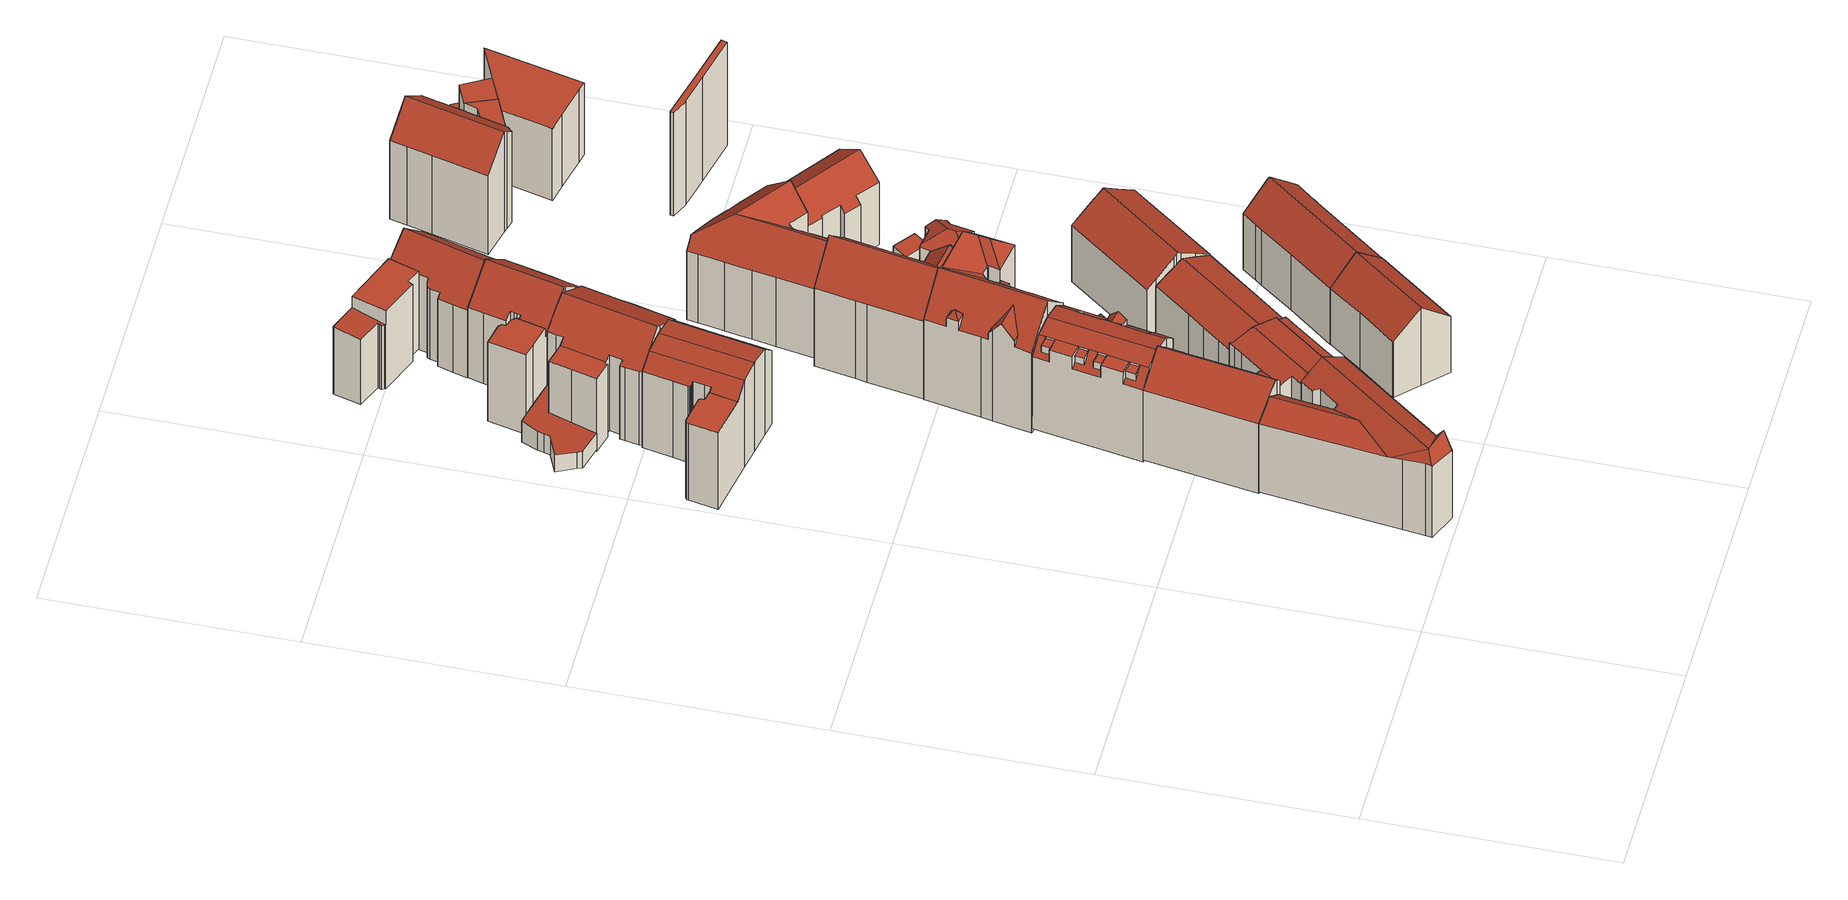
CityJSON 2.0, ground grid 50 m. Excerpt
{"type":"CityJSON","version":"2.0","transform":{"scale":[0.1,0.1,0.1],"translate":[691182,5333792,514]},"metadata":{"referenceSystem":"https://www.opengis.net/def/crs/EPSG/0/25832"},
"CityObjects":{
"building1":{"type":"Building","attributes":{"Gemeindeschluessel":"09162000","HoeheDach":"536.980","HoeheGrund":"516.030","Methode":"2000","NiedrigsteTraufeDesGebaeudes":"533.641","Geometrietyp2DReferenz":"3000","function":"31001_9998","roofType":"3100","measuredHeight":20.95,"storeysAboveGround":4},"geometry":[{"type":"MultiSurface","lod":"2","boundaries":[[[0,1,2,3,4,5,6,7,8,9,10,11]],[[12,13,14,11,10,15,16]],[[17,18,14,13]],[[19,20,21,22]],[[23,24,25,26,27,28]],[[29,5,4,30]],[[7,31,32,8]],[[12,16,33,34]],[[32,35,36,37,9,8]],[[31,7,6,38]],[[39,3,2,40]],[[41,42,24,23]],[[43,44,36,35]],[[45,46,26,25]],[[47,48,33,16,15]],[[28,27,0]],[[19,40,2,1,20]],[[49,34,33,48,50]],[[17,42,41,51,18]],[[0,27,26,46,21,20,1]],[[37,36,44,50,48,47]],[[38,6,5,29]],[[42,17,13,12,34,49,43,35,32,31,38,29,30,39,40,19,22,45,25,24]],[[41,23,28,0,51]],[[9,37,47,15,10]],[[0,11,14,18,51]],[[49,50,44,43]],[[22,21,46,45]],[[30,4,3,39]]],"semantics":{"surfaces":[{"type":"RoofSurface"},{"type":"WallSurface"},{"type":"GroundSurface"}],"values":[0,1,1,1,1,1,1,1,1,1,1,1,1,1,0,0,1,1,1,0,0,1,2,0,1,0,1,1,1]}}]},
"building2":{"type":"Building","attributes":{"Gemeindeschluessel":"09162000","HoeheDach":"538.972","HoeheGrund":"515.719","Methode":"2000","NiedrigsteTraufeDesGebaeudes":"533.843","Geometrietyp2DReferenz":"3000","function":"31001_1000","roofType":"3100","measuredHeight":23.25,"storeysAboveGround":4},"geometry":[{"type":"MultiSurface","lod":"2","boundaries":[[[52,53,54,55]],[[56,57,58,59,60,54,53,61,62,63,64,65,66,67]],[[68,64,63,69]],[[70,59,58,71]],[[66,65,64,68,72,73,74,75]],[[76,16,77,78]],[[79,57,56,80]],[[81,61,53,52]],[[82,33,16,76]],[[78,77,75,74]],[[83,60,59,70]],[[33,67,66,75,77,16]],[[71,58,57,79]],[[69,63,62,84]],[[55,54,60,83]],[[69,84,81,52,55,83,70,71,79,80,85,82,76,78,74,73,72,68]],[[84,62,61,81]],[[85,80,56,67,33,82]]],"semantics":{"surfaces":[{"type":"WallSurface"},{"type":"RoofSurface"},{"type":"GroundSurface"}],"values":[0,1,0,0,0,0,0,0,0,0,0,1,0,0,0,2,0,0]}}]},
"building3":{"type":"Building","attributes":{"Gemeindeschluessel":"09162000","HoeheDach":"538.050","HoeheGrund":"514.997","Methode":"2000","NiedrigsteTraufeDesGebaeudes":"534.137","Geometrietyp2DReferenz":"3000","function":"31001_1000","roofType":"3100","measuredHeight":23.05,"storeysAboveGround":5},"geometry":[{"type":"MultiSurface","lod":"2","boundaries":[[[86,87,88,89]],[[90,91,92,93]],[[94,95,96,97]],[[98,99,100,101]],[[102,103,99,98]],[[104,105,106,107,108]],[[109,110,111,112]],[[113,114,91,90]],[[115,116,95,94]],[[117,118,103,102]],[[101,100,119,120]],[[121,122,123,124]],[[120,119,125,126]],[[127,128,129,130]],[[131,132,133,134]],[[135,136,137,138,139]],[[136,140,141,142,137]],[[143,144,145,146,129,128,123,122,96,95,116,147,148,149]],[[89,88,150,151]],[[104,152,153,154,155,115,94,97,121,124,127,130,156,157,117,102,98,101,120,126,109,112,86,89,151,140,136,135,158,113,90,93,131,134,105]],[[130,129,146,156]],[[112,111,87,86]],[[126,125,110,109]],[[124,123,128,127]],[[156,146,145,157]],[[104,108,159,152]],[[155,147,116,115]],[[106,133,132,92,91,114,160,107]],[[134,133,106,105]],[[113,158,161,160,114]],[[117,157,145,144,162,118]],[[162,144,143,163]],[[154,148,147,155]],[[107,160,161,139,138,108]],[[135,139,161,158]],[[151,150,141,140]],[[164,142,141,150,88,87,111,110,125,119,100,99,103,118,162,163]],[[159,108,138,137,142,164]],[[153,149,148,154]],[[153,152,159,164,163,143,149]],[[97,96,122,121]],[[93,92,132,131]]],"semantics":{"surfaces":[{"type":"WallSurface"},{"type":"RoofSurface"},{"type":"GroundSurface"}],"values":[0,0,0,0,0,0,0,0,0,0,0,0,0,0,0,0,0,1,0,2,0,0,0,0,0,0,0,1,0,0,0,0,0,1,0,0,1,1,0,0,0,0]}}]},
"building4":{"type":"Building","attributes":{"Gemeindeschluessel":"09162000","HoeheDach":"533.591","HoeheGrund":"515.990","Methode":"2000","NiedrigsteTraufeDesGebaeudes":"531.174","Geometrietyp2DReferenz":"3000","function":"31001_1000","roofType":"3100","measuredHeight":17.6,"storeysAboveGround":3},"geometry":[{"type":"MultiSurface","lod":"2","boundaries":[[[165,166,167,168,169,170,171,172]],[[173,174,175]],[[176,177,178,179]],[[169,168,180,181,182,183,184]],[[19,185,186,40]],[[187,188,189,190]],[[191,192,193,194]],[[195,196,192,191]],[[197,198,199,200]],[[39,201,202,30]],[[45,203,165,22]],[[22,165,172,185,19]],[[181,180,204,205]],[[198,197,184,183]],[[175,174,206,207,208]],[[209,210,211,212]],[[189,188,208,207]],[[174,213,196,195,214,206]],[[203,211,210,204,180,168,167,166,165]],[[212,211,203,45]],[[215,216,187,190]],[[205,204,210,209]],[[194,193,177,176]],[[216,217,173,175,208,188,187]],[[218,40,186,219,201,39]],[[220,221,202,201,219,222,223,197,200,178,177,193,192,196,213,174,173,224]],[[202,221,220,225,226,30]],[[186,185,172,171,170,169,184,197,223,222,219]],[[227,225,220,224,217,216,215]],[[179,178,200,199]],[[209,212,45,22,19,40,218,39,30,226,225,227,215,190,189,207,206,214,195,191,194,176,179,199,198,183,182,181,205]],[[173,217,224]]],"semantics":{"surfaces":[{"type":"WallSurface"},{"type":"RoofSurface"},{"type":"GroundSurface"}],"values":[0,0,0,0,0,0,0,0,0,0,0,0,0,0,0,0,0,0,1,0,0,0,0,1,0,1,0,1,0,0,2,0]}}]},
"building5":{"type":"Building","attributes":{"Gemeindeschluessel":"09162000","HoeheDach":"521.367","HoeheGrund":"516.006","Methode":"2000","NiedrigsteTraufeDesGebaeudes":"520.160","Geometrietyp2DReferenz":"3000","function":"31001_2000","roofType":"1000","measuredHeight":5.36},"geometry":[{"type":"MultiSurface","lod":"2","boundaries":[[[228,229,230,231]],[[232,233,234,235]],[[236,237,238,239]],[[240,241,242,243,228,231,232,235,244,245,246,247,248,249,236,239]],[[250,251,252,253,238,237,254,255,256,257,258,259,234,233,230,229]],[[244,259,258,245]],[[240,239,238,253]],[[235,234,259,244]],[[247,246,257,256]],[[242,251,250,243]],[[240,253,252,241]],[[249,254,237,236]],[[228,243,250,229]],[[245,258,257,246]],[[232,231,230,233]],[[247,256,255,248]],[[241,252,251,242]],[[248,255,254,249]]],"semantics":{"surfaces":[{"type":"WallSurface"},{"type":"GroundSurface"},{"type":"RoofSurface"}],"values":[0,0,0,1,2,0,0,0,0,0,0,0,0,0,0,0,0,0]}}]},
"building6":{"type":"Building","attributes":{"Gemeindeschluessel":"09162000","HoeheDach":"537.796","HoeheGrund":"515.197","Methode":"2000","NiedrigsteTraufeDesGebaeudes":"533.860","Geometrietyp2DReferenz":"3000","function":"31001_1000","roofType":"3100","measuredHeight":22.6,"storeysAboveGround":5},"geometry":[{"type":"MultiSurface","lod":"2","boundaries":[[[260,261,262,263,264]],[[265,266,267]],[[268,269,270,271]],[[272,273,274,275]],[[276,277,278,279]],[[280,281,282,283]],[[284,285,286,287,288,289,290,291,292,293]],[[272,294,295,296,273]],[[297,298,292,291,299,300]],[[301,288,297,300]],[[302,303,304,269,268]],[[302,265,267,303]],[[294,305,306,307,308,295]],[[309,310,311]],[[312,313,314,315,316,317]],[[316,315,318,319]],[[320,321,287,322]],[[323,324,325,326,327,305,294,272,275,328,329]],[[297,313,312,298]],[[313,297,288,287,321,278,277,330,331,308,307,310]],[[314,309,311,318,315]],[[289,288,301]],[[267,266,304,303]],[[327,332,333,334,335,293,292,298,312,317,306,305]],[[278,321,335,334]],[[265,274,273,296,266]],[[316,319,311,310,307,306,317]],[[290,336,299,291]],[[337,338,339,271,270]],[[284,340,341,285]],[[342,263,262,343]],[[323,329,339,338,344,343,262,261]],[[328,275,274,265,302,268,271,339,329]],[[345,264,263,346,304,266,296,295,308,331]],[[278,334,333,283,282,279]],[[322,287,286]],[[323,261,260,324]],[[347,276,279,282,281]],[[319,318,311]],[[285,341,286]],[[325,324,260,264,345]],[[347,277,276]],[[289,336,290]],[[348,344,338,337,346]],[[289,301,300,299,336]],[[326,325,345,331,330,349]],[[348,346,263,342]],[[349,330,277,347,280,283,333,332]],[[347,281,280]],[[326,349,332,327]],[[337,270,269,304,346]],[[320,322,286,341,340]],[[335,321,320,340,284,293]],[[348,342,343,344]],[[314,313,310,309]]],"semantics":{"surfaces":[{"type":"RoofSurface"},{"type":"WallSurface"},{"type":"GroundSurface"}],"values":[0,1,0,1,1,1,0,1,1,1,1,0,1,1,1,1,1,2,0,0,0,1,1,1,0,0,0,1,0,1,1,1,1,0,1,1,1,0,1,1,1,1,1,1,0,1,1,0,1,1,0,0,1,0,1]}}]},
"building7":{"type":"Building","attributes":{"Gemeindeschluessel":"09162000","HoeheDach":"517.551","HoeheGrund":"516.201","Methode":"2000","NiedrigsteTraufeDesGebaeudes":"517.201","Geometrietyp2DReferenz":"3000","function":"31001_2000","roofType":"1000","measuredHeight":1.35},"geometry":[{"type":"MultiSurface","lod":"2","boundaries":[[[350,351,352,353]],[[354,355,356,357,351,350]],[[356,355,358,359]],[[358,360,353,352,361,359]],[[354,360,358,355]],[[356,359,361,357]],[[351,357,361,352]],[[354,350,353,360]]],"semantics":{"surfaces":[{"type":"WallSurface"},{"type":"GroundSurface"},{"type":"RoofSurface"}],"values":[0,1,0,2,0,0,0,0]}}]},
"building8":{"type":"Building","attributes":{"Gemeindeschluessel":"09162000","HoeheDach":"540.000","HoeheGrund":"515.482","Methode":"2000","NiedrigsteTraufeDesGebaeudes":"534.410","Geometrietyp2DReferenz":"3000","function":"31001_1000","roofType":"3100","measuredHeight":24.52,"storeysAboveGround":5},"geometry":[{"type":"MultiSurface","lod":"2","boundaries":[[[362,363,364,365]],[[365,364,366,367]],[[368,369,370,371]],[[372,373,374,375,376,377,378,379,380,381,382,383,384,385,386,387,388,389,390,362,365,367,368,371,391,392,393,394,395,396,397,398,399,400,401]],[[397,402,403,398]],[[379,404,405,380]],[[392,406,407,393]],[[408,409,410,366,364,363,411,412,413,414,415,416,405,404,417,418,419,420,421,422]],[[377,418,417,378]],[[391,423,406,392]],[[424,425,414,413,426,427,428,429]],[[393,407,430,394]],[[396,431,402,397]],[[389,388,426,413,412]],[[384,424,429,385]],[[386,428,427,387]],[[371,370,423,391]],[[389,412,411,390]],[[390,411,363,362]],[[372,408,422,373]],[[375,420,419,376]],[[400,432,433,401]],[[387,427,426,388]],[[378,417,404,379]],[[398,403,434,399]],[[372,401,433,409,408]],[[368,367,366,410,369]],[[376,419,418,377]],[[380,405,416,381]],[[373,422,421,374]],[[381,416,415,382]],[[374,421,420,375]],[[399,434,432,400]],[[383,382,415,414,425]],[[394,430,435,395]],[[395,435,431,396]],[[383,425,424,384]],[[385,429,428,386]],[[433,432,434,403,402,431,435,430,407,406,423,370,369,410,409]]],"semantics":{"surfaces":[{"type":"WallSurface"},{"type":"GroundSurface"},{"type":"RoofSurface"}],"values":[0,0,0,1,0,0,0,2,0,0,2,0,0,0,0,0,0,0,0,0,0,0,0,0,0,0,0,0,0,0,0,0,0,0,0,0,0,0,2]}}]},
"building9":{"type":"Building","attributes":{"Gemeindeschluessel":"09162000","HoeheDach":"536.050","HoeheGrund":"516.013","Methode":"2000","NiedrigsteTraufeDesGebaeudes":"530.550","Geometrietyp2DReferenz":"3000","function":"31001_1000","roofType":"3100","measuredHeight":20.04,"storeysAboveGround":5},"geometry":[{"type":"MultiSurface","lod":"2","boundaries":[[[436,437,438,439]],[[440,441,442,443]],[[444,445,446,447]],[[448,442,441,446,445,439,438]],[[443,442,448,449]],[[447,446,441,440]],[[450,436,439,445,444]],[[451,449,448,438,437,452]],[[452,437,436,450]],[[450,444,447,440,443,449,451,452]]],"semantics":{"surfaces":[{"type":"RoofSurface"},{"type":"WallSurface"},{"type":"GroundSurface"}],"values":[0,1,1,0,1,1,1,1,1,2]}}]},
"building10":{"type":"Building","attributes":{"Gemeindeschluessel":"09162000","HoeheDach":"533.413","HoeheGrund":"515.930","Methode":"1000","NiedrigsteTraufeDesGebaeudes":"530.209","Geometrietyp2DReferenz":"3000","function":"31001_1000","roofType":"3100","measuredHeight":17.48,"storeysAboveGround":3},"geometry":[{"type":"MultiSurface","lod":"2","boundaries":[[[453,454,455,456]],[[457,458,459,460]],[[461,462,463,464,465,466]],[[467,468,469,470]],[[471,472,473,474]],[[475,476,466,465]],[[470,469,472,471]],[[477,478,479,480,454,453]],[[460,459,481,482]],[[455,454,480,461,466,476,473,472,469,468,483,484,485]],[[460,482,478,477,453,456,486,487,488,467,470,471,474,475,465,464,463,457]],[[456,455,485,486]],[[487,484,483,488]],[[474,473,476,475]],[[488,483,468,467]],[[482,481,479,478]],[[463,462,458,457]],[[486,485,484,487]],[[479,481,459,458,462,461,480]]],"semantics":{"surfaces":[{"type":"WallSurface"},{"type":"RoofSurface"},{"type":"GroundSurface"}],"values":[0,0,0,0,0,0,0,0,0,1,2,0,0,0,0,0,0,0,1]}}]},
"building11":{"type":"Building","attributes":{"Gemeindeschluessel":"09162000","HoeheDach":"541.811","HoeheGrund":"514.006","Methode":"2000","NiedrigsteTraufeDesGebaeudes":"533.540","Geometrietyp2DReferenz":"3000","function":"31001_1000","roofType":"3100","measuredHeight":27.8,"storeysAboveGround":6},"geometry":[{"type":"MultiSurface","lod":"2","boundaries":[[[489,490,491,492]],[[493,494,495,496,497,498,499,500,501,502,503,504,505,506,507,508,509,510,511,512,513,514,515,516,517,518]],[[506,519,520,507]],[[521,522,523,524]],[[525,526,527,528]],[[499,498,497,521,524,529]],[[530,531,532]],[[504,533,534,505]],[[516,515,535,523,522,536]],[[514,537,535,515]],[[513,538,532,531,539,540,541,542,537,514]],[[543,544,545,546]],[[525,528,547]],[[526,548,549,550,527]],[[551,535,537,542,552,530,532,538,553,548,526,525,547,554,555]],[[503,502,556,492,491,557]],[[508,558,559,509]],[[505,534,519,506]],[[547,528,527,550,512,511,554]],[[496,560,521,497]],[[517,516,536,561,562,518]],[[542,541,552]],[[496,495,563,564,560]],[[558,508,507,520]],[[503,557,533,504]],[[493,518,562,544,543]],[[501,500,565,490,489,566]],[[545,567,564,563,546]],[[530,552,568]],[[553,538,513,512,550,549]],[[493,543,546,494]],[[553,549,548]],[[568,540,539]],[[558,520,519,534,533,557,491,490,565,529,524,523,535,551,555,559]],[[499,529,565,500]],[[568,552,541,540]],[[555,510,509,559]],[[561,567,545,544,562]],[[556,566,489,492]],[[494,546,563,495]],[[501,566,556,502]],[[521,560,564,567,561,536,522]],[[510,555,554,511]],[[530,568,539,531]]],"semantics":{"surfaces":[{"type":"WallSurface"},{"type":"GroundSurface"},{"type":"RoofSurface"}],"values":[0,1,0,2,2,0,0,0,0,0,0,2,0,2,2,0,0,0,0,0,0,0,0,0,0,0,0,2,2,0,0,0,2,2,0,2,0,2,2,0,0,2,0,2]}}]},
"building12":{"type":"Building","attributes":{"Gemeindeschluessel":"09162000","HoeheDach":"540.900","HoeheGrund":"516.200","Methode":"2000","NiedrigsteTraufeDesGebaeudes":"534.090","Geometrietyp2DReferenz":"3000","function":"31001_1000","roofType":"3100","measuredHeight":24.7,"storeysAboveGround":5},"geometry":[{"type":"MultiSurface","lod":"2","boundaries":[[[569,570,571,572]],[[573,574,575,576]],[[577,578,579,580]],[[581,582,583,584]],[[585,586,578,577]],[[587,588,589,590]],[[591,592,593,594,595,596,597]],[[598,599,570,569]],[[600,601,602,603]],[[604,605,588,587]],[[592,591,606,607]],[[584,583,586,585]],[[600,603,573,576,608,609,610,611,612,613,614,615,616,617,618,619,598,569,572,596,595,594,581,584,585,577,580,604,587,590,620,621,622,623]],[[623,624,601,600]],[[625,626,621,620,590,589]],[[609,627,628,610]],[[616,615,629,607,606,630,617]],[[580,579,605,604]],[[629,631,632,633,625,589,588,605,579,578,586,583,582,593,592,607]],[[622,634,624,623]],[[619,635,599,598]],[[603,602,574,573]],[[576,575,636,608]],[[617,630,637,618]],[[613,632,631,614]],[[630,606,591,597,571,570,599,635,637]],[[572,571,597,596]],[[614,631,629,615]],[[610,628,638,611]],[[608,636,627,609]],[[612,633,632,613]],[[594,593,582,581]],[[638,628,627,636,575,574,602,601,624,634,626,625,633]],[[621,626,634,622]],[[618,637,635,619]],[[611,638,633,612]]],"semantics":{"surfaces":[{"type":"WallSurface"},{"type":"GroundSurface"},{"type":"RoofSurface"}],"values":[0,0,0,0,0,0,0,0,0,0,0,0,1,0,0,0,0,0,2,0,0,0,0,0,0,2,0,0,0,0,0,0,2,0,0,0]}}]},
"building13":{"type":"Building","attributes":{"Gemeindeschluessel":"09162000","HoeheDach":"518.410","HoeheGrund":"516.310","Methode":"1000","NiedrigsteTraufeDesGebaeudes":"518.410","Geometrietyp2DReferenz":"3000","function":"31001_2000","roofType":"1000","measuredHeight":2.1,"storeysAboveGround":1},"geometry":[{"type":"MultiSurface","lod":"2","boundaries":[[[639,640,641,642]],[[643,644,645,646]],[[645,639,642,646]],[[643,641,640,644]],[[646,642,641,643]],[[644,640,639,645]]],"semantics":{"surfaces":[{"type":"RoofSurface"},{"type":"GroundSurface"},{"type":"WallSurface"}],"values":[0,1,2,2,2,2]}}]},
"building14":{"type":"Building","attributes":{"Gemeindeschluessel":"09162000","HoeheDach":"519.360","HoeheGrund":"516.188","Methode":"2000","NiedrigsteTraufeDesGebaeudes":"519.360","Geometrietyp2DReferenz":"3000","function":"31001_2000","roofType":"1000","measuredHeight":3.17,"storeysAboveGround":1},"geometry":[{"type":"MultiSurface","lod":"2","boundaries":[[[647,648,649,650]],[[651,652,653,654,655,656,657,658,659,647,650,660]],[[661,652,651,662]],[[655,663,664,656]],[[654,665,663,655]],[[661,662,666,649,648,667,668,669,664,663,665,670]],[[650,649,666,660]],[[665,654,653,670]],[[656,664,669,657]],[[660,666,662,651]],[[659,667,648,647]],[[658,668,667,659]],[[652,661,670,653]],[[657,669,668,658]]],"semantics":{"surfaces":[{"type":"WallSurface"},{"type":"GroundSurface"},{"type":"RoofSurface"}],"values":[0,1,0,0,0,2,0,0,0,0,0,0,0,0]}}]},
"building15":{"type":"Building","attributes":{"Gemeindeschluessel":"09162000","HoeheDach":"519.930","HoeheGrund":"516.231","Methode":"2000","NiedrigsteTraufeDesGebaeudes":"519.930","Geometrietyp2DReferenz":"3000","function":"31001_2000","roofType":"1000","measuredHeight":3.7},"geometry":[{"type":"MultiSurface","lod":"2","boundaries":[[[671,672,673,657,656,674]],[[674,656,675,676]],[[673,677,678,657]],[[671,674,676,679]],[[672,671,679,680]],[[657,678,675,656]],[[673,672,680,677]],[[679,676,675,678,677,680]]],"semantics":{"surfaces":[{"type":"GroundSurface"},{"type":"WallSurface"},{"type":"RoofSurface"}],"values":[0,1,1,1,1,1,1,2]}}]},
"building16":{"type":"Building","attributes":{"Gemeindeschluessel":"09162000","HoeheDach":"536.678","HoeheGrund":"516.340","Methode":"2000","NiedrigsteTraufeDesGebaeudes":"532.846","Geometrietyp2DReferenz":"3000","function":"31001_1000","roofType":"1000","measuredHeight":20.34,"storeysAboveGround":5},"geometry":[{"type":"MultiSurface","lod":"2","boundaries":[[[681,682,683,684,685,686]],[[687,688,681,686,689,690,691]],[[692,693,694,695]],[[689,686,685,696]],[[697,694,693,698,690,689,696,699,700]],[[695,694,697,701]],[[702,703,688,687,691,704,692,695,701,705,706,707,708]],[[708,684,683,702]],[[702,683,682,703]],[[701,697,700,705]],[[704,698,693,692]],[[696,685,684,708,707,706,699]],[[703,682,681,688]],[[705,700,699,706]],[[691,690,698,704]]],"semantics":{"surfaces":[{"type":"RoofSurface"},{"type":"WallSurface"},{"type":"GroundSurface"}],"values":[0,1,1,1,0,1,2,1,1,1,1,1,1,1,1]}}]},
"building17":{"type":"Building","attributes":{"Gemeindeschluessel":"09162000","HoeheDach":"518.423","HoeheGrund":"516.323","Methode":"1000","NiedrigsteTraufeDesGebaeudes":"518.423","Geometrietyp2DReferenz":"3000","function":"31001_2000","roofType":"1000","measuredHeight":2.1,"storeysAboveGround":1},"geometry":[{"type":"MultiSurface","lod":"2","boundaries":[[[709,710,711,712]],[[711,710,713,714]],[[712,711,714,715]],[[715,714,713,716]],[[716,709,712,715]],[[716,713,710,709]]],"semantics":{"surfaces":[{"type":"WallSurface"},{"type":"RoofSurface"},{"type":"GroundSurface"}],"values":[0,1,0,0,2,0]}}]},
"building18":{"type":"Building","attributes":{"Gemeindeschluessel":"09162000","HoeheDach":"541.650","HoeheGrund":"514.116","Methode":"2000","NiedrigsteTraufeDesGebaeudes":"534.142","Geometrietyp2DReferenz":"3000","function":"31001_1000","roofType":"3100","measuredHeight":27.53,"storeysAboveGround":5},"geometry":[{"type":"MultiSurface","lod":"2","boundaries":[[[717,718,719,720,721,722,723,724,725,726,727]],[[728,729,730,731]],[[732,733,734,735,736]],[[737,738,739,740]],[[738,737,741,742]],[[743,744,730,729,745,746,747]],[[743,747,748]],[[749,736,735,746,745]],[[750,721,720,751]],[[731,730,744,752]],[[719,718,753,754]],[[720,719,754,751]],[[755,756,757,758]],[[759,760,761,762,763,764]],[[723,722,757,756,741,737,740]],[[726,765,759,764,727]],[[766,748,747,746,735,734,761,760]],[[762,761,734,733]],[[749,767,732,736]],[[717,727,764,763,768]],[[742,741,756,755]],[[750,758,757,722,721]],[[753,718,717,768]],[[745,729,728,767,749]],[[769,752,744,743,748,766,770,725,724,771]],[[771,724,723,740,739]],[[766,760,759,765,770]],[[750,751,754,753,768,763,762,733,732,767,728,731,752,769,771,739,738,742,755,758]],[[726,725,770,765]]],"semantics":{"surfaces":[{"type":"RoofSurface"},{"type":"WallSurface"},{"type":"GroundSurface"}],"values":[0,1,1,1,1,0,0,0,1,1,1,1,1,1,0,0,0,1,1,1,1,1,1,1,1,1,1,2,0]}}]},
"building19":{"type":"Building","attributes":{"Gemeindeschluessel":"09162000","HoeheDach":"518.819","HoeheGrund":"515.819","Methode":"1000","NiedrigsteTraufeDesGebaeudes":"518.819","Geometrietyp2DReferenz":"3000","function":"51009_1610","roofType":"1000","measuredHeight":3},"geometry":[{"type":"MultiSurface","lod":"2","boundaries":[[[772,773,774,775]],[[775,774,776,777]],[[772,775,777,778]],[[778,779,773,772]],[[777,776,779,778]],[[776,774,773,779]]],"semantics":{"surfaces":[{"type":"WallSurface"},{"type":"GroundSurface"},{"type":"RoofSurface"}],"values":[0,0,1,0,0,2]}}]},
"building20":{"type":"Building","attributes":{"Gemeindeschluessel":"09162000","HoeheDach":"540.535","HoeheGrund":"516.100","Methode":"1000","NiedrigsteTraufeDesGebaeudes":"533.259","Geometrietyp2DReferenz":"3000","function":"31001_1000","roofType":"3100","measuredHeight":24.43,"storeysAboveGround":5},"geometry":[{"type":"MultiSurface","lod":"2","boundaries":[[[780,781,782,783,784,785,786,787]],[[788,789,790,791]],[[792,793,794,795]],[[794,796,797,798,799,795]],[[800,801,789,788]],[[800,802,803,804,805,801]],[[806,791,790,807,808,809]],[[783,782,810,811]],[[802,800,788,791,806,809,812,813,814,815,816,817,818,819,820,821,792,795,799,798,786,785,784,783,811,803]],[[814,822,823,815]],[[816,824,825,817]],[[798,797,787,786]],[[813,812,826,827,822,814]],[[818,828,829,819]],[[821,830,793,792]],[[809,808,826,812]],[[815,823,824,816]],[[827,781,780,787,797,796,794,793,830,831,829,828,825,824,823,822]],[[820,831,830,821]],[[811,810,804,803]],[[826,808,807,790,789,801,805,804,810,782,781,827]],[[817,825,828,818]],[[819,829,831,820]]],"semantics":{"surfaces":[{"type":"WallSurface"},{"type":"GroundSurface"},{"type":"RoofSurface"}],"values":[0,0,0,0,0,0,0,0,1,0,0,0,0,0,0,0,0,2,0,0,2,0,0]}}]},
"building21":{"type":"Building","attributes":{"Gemeindeschluessel":"09162000","HoeheDach":"536.250","HoeheGrund":"515.854","Methode":"2000","NiedrigsteTraufeDesGebaeudes":"519.014","Geometrietyp2DReferenz":"3000","function":"31001_1000","roofType":"3100","measuredHeight":20.4,"storeysAboveGround":5},"geometry":[{"type":"MultiSurface","lod":"2","boundaries":[[[832,833,834,835,836,837,838,448]],[[839,840,841,842]],[[843,837,836,844]],[[845,846,840,839]],[[847,848,849,850]],[[844,836,835,851]],[[852,853,854,855]],[[847,842,841,856,857,848]],[[845,858,834,833,846]],[[852,855,859,860,861,862,843,844,851,858,845,839,842,847,850]],[[861,448,838,862]],[[863,854,853,864,856,841,840,846,833,832]],[[851,835,834,858]],[[857,856,864,865]],[[855,854,863,859]],[[862,838,837,843]],[[860,859,863,832,448,861]],[[852,850,849,865,864,853]],[[849,848,857,865]]],"semantics":{"surfaces":[{"type":"RoofSurface"},{"type":"WallSurface"},{"type":"GroundSurface"}],"values":[0,1,1,1,1,1,1,1,1,2,1,0,1,1,1,1,1,1,0]}}]},
"building22":{"type":"Building","attributes":{"Gemeindeschluessel":"09162000","HoeheDach":"535.521","HoeheGrund":"515.880","Methode":"1000","NiedrigsteTraufeDesGebaeudes":"530.425","Geometrietyp2DReferenz":"3000","function":"31001_1000","roofType":"3100","measuredHeight":19.64,"storeysAboveGround":4},"geometry":[{"type":"MultiSurface","lod":"2","boundaries":[[[457,463,465,866,475,474,471,867,868,869,870,871,872,873,874,875]],[[475,876,877,474]],[[866,465,878,879,876,475]],[[457,880,881,463]],[[471,882,883,867]],[[874,884,885,875]],[[463,881,878,465]],[[878,881,880,885,884,886,887,879]],[[887,886,873,872,871,888]],[[882,877,876,879,887,888,889,890,891,883]],[[869,890,889,870]],[[474,877,882,471]],[[868,891,890,869]],[[870,889,888,871]],[[873,886,884,874]],[[867,883,891,868]],[[875,885,880,457]]],"semantics":{"surfaces":[{"type":"GroundSurface"},{"type":"WallSurface"},{"type":"RoofSurface"}],"values":[0,1,1,1,1,1,1,2,1,2,1,1,1,1,1,1,1]}}]},
"building23":{"type":"Building","attributes":{"Gemeindeschluessel":"09162000","HoeheDach":"540.492","HoeheGrund":"516.170","Methode":"2000","NiedrigsteTraufeDesGebaeudes":"533.430","Geometrietyp2DReferenz":"3000","function":"31001_1000","roofType":"3100","measuredHeight":24.32,"storeysAboveGround":5},"geometry":[{"type":"MultiSurface","lod":"2","boundaries":[[[892,893,894,895,896,897]],[[898,899,900,901,902,903]],[[900,899,904,905,906,907,908,909,910,911,912,913,914,915,893,892,897,916,917,918,919,920,921,922,923,924,925,926,927,928,929,901]],[[930,931,903,902,932,933,934,935,936,937]],[[925,936,935,926]],[[938,939,940,898,903,931,930]],[[912,941,942,913]],[[943,944,945,919,918,917]],[[945,946,947,921,920,919]],[[938,948,907,906,905,939]],[[916,949,943,917]],[[921,947,950,922]],[[897,896,949,916]],[[910,909,908,951,952,953]],[[915,914,913,942,954,955,894,893]],[[894,955,954,942,941,956,953,952,951,948,938,930,957,895]],[[956,941,912,911,910,953]],[[937,936,925,924,923,958]],[[922,950,958,923]],[[929,932,902,901]],[[904,899,898,940,939,905]],[[907,948,951,908]],[[926,935,934,927]],[[895,957,930,937,958,950,947,946,945,944,943,949,896]],[[933,932,929,928,927,934]]],"semantics":{"surfaces":[{"type":"WallSurface"},{"type":"GroundSurface"},{"type":"RoofSurface"}],"values":[0,0,1,2,0,2,0,0,0,0,0,0,0,0,0,2,0,0,0,0,0,0,0,2,0]}}]},
"building24":{"type":"Building","attributes":{"Gemeindeschluessel":"09162000","HoeheDach":"518.763","HoeheGrund":"516.160","Methode":"1000","NiedrigsteTraufeDesGebaeudes":"518.763","Geometrietyp2DReferenz":"3000","function":"31001_2000","roofType":"1000","measuredHeight":2.6},"geometry":[{"type":"MultiSurface","lod":"2","boundaries":[[[959,960,961,962]],[[963,964,961,960,965]],[[966,963,965,967]],[[968,964,963,966]],[[962,961,964,968]],[[967,959,962,968,966]],[[967,965,960,959]]],"semantics":{"surfaces":[{"type":"WallSurface"},{"type":"RoofSurface"},{"type":"GroundSurface"}],"values":[0,1,0,0,0,2,0]}}]},
"building25":{"type":"Building","attributes":{"Gemeindeschluessel":"09162000","HoeheDach":"536.479","HoeheGrund":"516.110","Methode":"2000","NiedrigsteTraufeDesGebaeudes":"531.132","Geometrietyp2DReferenz":"3000","function":"31001_9998","roofType":"3100","measuredHeight":20.37,"storeysAboveGround":4},"geometry":[{"type":"MultiSurface","lod":"2","boundaries":[[[969,970,971,972]],[[973,974,970,969,975,976]],[[977,971,970,974,973,978,979,980,981,982,983,984,985]],[[986,982,981,987]],[[983,988,989,984]],[[990,977,985,991]],[[972,971,977,990]],[[992,978,973,976]],[[993,989,988,994]],[[992,995,996,980,979,978]],[[985,984,989,993,997,991]],[[986,998,994,988,983,982]],[[998,986,987,996,995,992,976,975,969,972,990,991,997,993,994]],[[987,981,980,996]]],"semantics":{"surfaces":[{"type":"WallSurface"},{"type":"RoofSurface"},{"type":"GroundSurface"}],"values":[0,0,1,0,1,0,0,0,0,0,0,0,2,0]}}]},
"building26":{"type":"Building","attributes":{"Gemeindeschluessel":"09162000","HoeheDach":"542.031","HoeheGrund":"515.990","Methode":"2000","NiedrigsteTraufeDesGebaeudes":"536.364","Geometrietyp2DReferenz":"3000","function":"31001_9998","roofType":"3100","measuredHeight":26.04,"storeysAboveGround":5},"geometry":[{"type":"MultiSurface","lod":"2","boundaries":[[[999,1000,1001,1002]],[[1003,1004,1005,1006]],[[1007,1008,1009,1010]],[[1011,1012,1013,1014]],[[1012,1015,1016,1009,1008,1017,1018,1013]],[[1019,1020,1021,1022]],[[1002,1001,1020,1019]],[[1006,1005,1023,1024]],[[1025,1017,1008,1007]],[[999,1002,1019,1022,1003,1006,1024,1026,1011,1014,1027,1025,1007,1010,1028,1029]],[[1027,1018,1017,1025]],[[1029,1030,1000,999]],[[1014,1013,1018,1027]],[[1016,1030,1029,1028,1010,1009]],[[1022,1021,1004,1003]],[[1026,1024,1023,1015,1012,1011]],[[1023,1005,1004,1021,1020,1001,1000,1030,1016,1015]]],"semantics":{"surfaces":[{"type":"WallSurface"},{"type":"RoofSurface"},{"type":"GroundSurface"}],"values":[0,0,0,0,1,0,0,0,0,2,0,0,0,0,0,0,1]}}]},
"building27":{"type":"Building","attributes":{"Gemeindeschluessel":"09162000","HoeheDach":"543.060","HoeheGrund":"516.180","Methode":"1000","NiedrigsteTraufeDesGebaeudes":"543.060","Geometrietyp2DReferenz":"3000","function":"31001_2000","roofType":"1000","measuredHeight":26.88},"geometry":[{"type":"MultiSurface","lod":"2","boundaries":[[[1031,1032,1033,1034,1035,1036,1037,1038,1039]],[[1040,1041,1042,1043,1044,1045,1046,1047,1048]],[[1036,1048,1047,1037]],[[1037,1047,1046,1038]],[[1031,1044,1043,1032]],[[1038,1046,1045,1039]],[[1039,1045,1044,1031]],[[1035,1034,1041,1040,1048,1036]],[[1033,1032,1043,1042,1041,1034]]],"semantics":{"surfaces":[{"type":"GroundSurface"},{"type":"RoofSurface"},{"type":"WallSurface"}],"values":[0,1,2,2,2,2,2,2,2]}}]},
"building28":{"type":"Building","attributes":{"Gemeindeschluessel":"09162000","HoeheDach":"534.681","HoeheGrund":"516.050","Methode":"1000","NiedrigsteTraufeDesGebaeudes":"534.681","Geometrietyp2DReferenz":"3000","function":"31001_2000","roofType":"1000","measuredHeight":18.63},"geometry":[{"type":"MultiSurface","lod":"2","boundaries":[[[1049,1050,1051,1003]],[[1052,1053,1054,1055]],[[1049,1003,1056,1022,1057,1058,1059,1052,1055,1060,1061]],[[1062,1063,1053,1052,1059,1058]],[[1064,1065,1061,1060,1055,1054]],[[1051,1066,1067,1022,1056,1003]],[[1068,1062,1058,1057,1022,1067]],[[1061,1065,1050,1049]],[[1050,1065,1064,1054,1053,1063,1062,1068,1067,1066,1051]]],"semantics":{"surfaces":[{"type":"WallSurface"},{"type":"GroundSurface"},{"type":"RoofSurface"}],"values":[0,0,1,0,0,0,0,0,2]}}]},
"building29":{"type":"Building","attributes":{"Gemeindeschluessel":"09162000","HoeheDach":"534.594","HoeheGrund":"515.852","Methode":"1000","NiedrigsteTraufeDesGebaeudes":"534.594","Geometrietyp2DReferenz":"3000","function":"31001_9998","roofType":"1000","measuredHeight":18.74,"storeysAboveGround":6},"geometry":[{"type":"MultiSurface","lod":"2","boundaries":[[[1069,1070,1071,1072]],[[1073,1074,1075,1071,1070,1076,1077,1078,1079]],[[1080,1081,1074,1073,1079,1082]],[[1072,1071,1075,1083]],[[1079,1078,1077,1084,1085,1082]],[[1083,1075,1074,1081]],[[1077,1076,1070,1069,1086,1084]],[[1072,1083,1081,1080,1082,1085,1084,1086,1069]]],"semantics":{"surfaces":[{"type":"WallSurface"},{"type":"RoofSurface"},{"type":"GroundSurface"}],"values":[0,1,0,0,0,0,0,2]}}]},
"building30":{"type":"Building","attributes":{"Gemeindeschluessel":"09162000","HoeheDach":"534.509","HoeheGrund":"515.741","Methode":"2000","NiedrigsteTraufeDesGebaeudes":"520.390","Geometrietyp2DReferenz":"3000","function":"31001_2000","roofType":"1000","measuredHeight":18.77},"geometry":[{"type":"MultiSurface","lod":"2","boundaries":[[[1087,1088,1089,1090,1091]],[[1092,1093,1094,1095,1096,1097]],[[1098,1090,1089,1099]],[[1095,1094,1100,1101,1102,1096]],[[1093,1103,1104,1105,1088,1087,1101,1100,1094]],[[1091,1102,1101,1087]],[[1105,1104,1103,1093,1092,1097,1106,1098,1099]],[[1096,1102,1091,1090,1098,1106,1097]],[[1099,1089,1088,1105]]],"semantics":{"surfaces":[{"type":"RoofSurface"},{"type":"WallSurface"},{"type":"GroundSurface"}],"values":[0,1,1,0,1,1,2,1,1]}}]}
},
"vertices":[
[243,44,230],[431,290,230],[417,300,219],[405,309,210],[390,320,199],[371,295,199],[374,280,206],[341,239,205],[331,245,198],[332,247,198],[236,121,198],[235,113,200],[266,371,20],[232,92,20],[232,92,203],[236,121,199],[266,371,198],[227,47,20],[227,47,207],[443,280,20],[443,280,220],[454,272,212],[454,272,20],[282,9,196],[282,9,20],[326,65,20],[326,65,198],[310,46,198],[296,28,230],[371,295,20],[390,320,20],[341,239,20],[331,245,20],[302,362,226],[302,362,20],[342,342,20],[342,342,203],[332,247,201],[374,280,20],[405,309,20],[417,300,20],[224,33,205],[224,33,20],[349,351,20],[349,351,198],[472,258,20],[472,258,198],[286,187,230],[308,361,230],[341,353,20],[341,353,205],[224,34,207],
[386,440,17],[386,440,210],[384,426,210],[384,426,17],[341,354,243],[349,351,234],[365,372,221],[361,375,225],[394,418,199],[398,512,210],[402,540,210],[409,546,204],[415,580,203],[376,586,244],[370,587,250],[334,355,250],[415,580,17],[409,546,17],[361,375,17],[365,372,17],[376,586,17],[370,587,17],[330,594,17],[330,594,220],[266,371,17],[301,598,198],[301,598,17],[349,351,17],[341,354,17],[398,512,17],[302,362,17],[394,418,17],[402,540,17],[334,355,17],
[110,1411,10],[110,1411,208],[110,1413,208],[110,1413,10],[277,1477,10],[277,1477,202],[262,1393,201],[262,1393,10],[21,1396,10],[21,1396,209],[24,1396,209],[24,1396,10],[118,1406,10],[118,1406,215],[115,1406,213],[115,1406,10],[114,1383,10],[114,1383,215],[167,1300,10],[211,1292,10],[211,1292,233],[211,1292,234],[167,1300,240],[110,1408,10],[110,1408,209],[110,1409,208],[110,1409,10],[253,1481,10],[253,1481,226],[18,1395,10],[18,1395,209],[111,1369,10],[111,1369,215],[113,1406,211],[113,1406,10],[76,1387,10],[76,1387,209],[80,1386,209],[80,1386,10],[112,1407,210],[112,1407,10],[82,1384,10],[82,1384,209],[83,1382,209],[83,1382,10],[257,1366,10],[257,1366,201],[242,1286,202],[242,1286,10],[208,1489,10],[160,1498,10],[160,1498,234],[202,1490,240],[208,1489,240],[128,1504,10],[128,1504,208],[158,1498,234],[91,1315,209],[102,1371,209],[82,1375,209],[83,1380,209],[16,1393,209],[15,1390,209],[4,1331,209],[116,1442,208],[116,1442,10],[124,1309,10],[4,1331,10],[15,1390,10],[16,1393,10],[83,1380,10],[82,1375,10],[242,1483,10],[124,1309,234],[245,1482,234],[242,1483,234],[102,1371,207],[91,1315,207],[123,1309,234],
[454,272,178],[470,293,178],[502,336,178],[555,406,178],[555,406,185],[502,336,185],[470,293,185],[454,272,185],[413,399,185],[415,402,185],[415,402,184],[473,473,20],[473,473,185],[471,470,185],[471,470,20],[557,404,177],[557,404,20],[555,406,20],[546,413,20],[546,413,187],[443,280,187],[417,300,194],[361,375,193],[394,418,184],[394,418,20],[361,375,20],[463,464,20],[463,464,185],[471,475,185],[471,475,20],[450,447,20],[450,447,185],[512,439,196],[512,439,20],[506,444,20],[506,444,194],[405,309,194],[390,320,191],[472,258,172],[573,392,172],[573,392,20],[415,402,20],[398,415,20],[398,415,184],[567,384,20],[567,384,172],[553,366,172],[553,366,20],[416,403,185],[416,403,20],[365,372,20],[365,372,193],[382,360,193],[410,305,20],[410,305,196],[406,342,191],[406,341,191],[426,326,196],[459,370,196],[382,360,185],[406,342,20],[406,341,20],[382,360,20],
[38,1606,20],[38,1606,62],[19,1644,65],[19,1644,20],[61,1662,20],[61,1662,68],[64,1674,69],[64,1674,20],[176,1664,20],[176,1664,71],[162,1667,71],[162,1667,20],[118,1678,20],[107,1633,20],[94,1582,20],[42,1596,20],[68,1688,20],[82,1721,20],[101,1717,20],[130,1710,20],[184,1697,20],[179,1678,20],[42,1596,62],[94,1582,62],[107,1633,66],[118,1678,71],[179,1678,72],[184,1697,74],[130,1710,74],[101,1717,74],[82,1721,74],[68,1688,70],
[415,580,227],[444,575,200],[451,612,200],[417,618,230],[411,581,230],[475,751,199],[442,757,230],[442,757,199],[466,699,212],[453,701,212],[433,688,227],[463,683,227],[482,791,12],[482,791,199],[482,790,199],[482,790,12],[334,612,225],[334,612,230],[337,632,230],[337,632,225],[313,615,208],[313,615,225],[317,635,225],[317,635,208],[325,679,208],[328,698,208],[344,695,225],[348,695,230],[351,712,230],[347,713,225],[331,716,208],[334,735,208],[325,737,199],[316,681,199],[410,804,12],[410,804,238],[448,797,230],[355,732,230],[325,737,230],[334,735,225],[355,732,225],[351,712,225],[466,699,199],[433,705,199],[433,705,230],[339,817,12],[339,817,199],[368,811,230],[408,804,238],[366,797,225],[366,797,230],[362,798,225],[333,783,230],[363,778,230],[363,778,225],[342,782,225],[342,782,208],[333,783,199],[346,801,225],[346,801,208],[345,676,225],[345,676,230],[348,695,225],[444,575,12],[415,580,12],[376,586,12],[330,593,12],[301,598,12],[466,698,12],[460,667,12],[331,593,230],[371,587,238],[301,598,199],[308,637,199],[308,637,230],[316,681,230],[331,716,225],[447,669,212],[460,666,212],[460,667,212],[325,679,225],[328,698,225],[417,618,199],[451,612,199],[460,666,199],[376,586,237],[427,672,230],[330,612,225],[427,672,199],[330,593,229],
[495,501,22],[466,525,22],[466,525,32],[495,501,32],[474,473,22],[471,475,22],[453,488,22],[450,490,22],[471,475,35],[453,488,35],[474,473,35],[450,490,36],
[184,1697,15],[184,1697,214],[196,1694,223],[196,1694,15],[201,1693,227],[201,1693,15],[250,1681,15],[250,1681,256],[258,1679,250],[258,1679,15],[160,1498,15],[128,1504,15],[129,1510,15],[134,1538,15],[136,1548,15],[139,1547,15],[141,1546,15],[143,1546,15],[144,1545,15],[146,1546,15],[152,1572,15],[137,1576,15],[135,1571,15],[94,1582,15],[107,1633,15],[118,1678,15],[162,1667,15],[176,1664,15],[179,1678,15],[296,1670,15],[322,1664,15],[304,1589,15],[297,1558,15],[289,1526,15],[285,1510,15],[278,1482,15],[277,1477,15],[253,1481,15],[242,1483,15],[208,1489,15],[278,1482,205],[277,1477,205],[143,1546,210],[144,1545,212],[322,1664,205],[304,1589,205],[160,1498,231],[198,1491,260],[244,1683,260],[179,1678,214],[176,1664,214],[163,1667,204],[141,1575,204],[152,1572,212],[146,1546,212],[141,1546,209],[139,1547,207],[136,1548,205],[134,1538,205],[129,1510,206],[128,1504,207],[296,1670,223],[135,1571,204],[137,1576,204],[162,1667,204],[118,1678,204],[107,1633,204],[94,1582,204],[297,1558,205],[285,1510,205],[242,1483,229],[208,1489,253],[253,1481,221],[289,1526,205],
[650,99,165],[769,256,165],[720,294,220],[606,143,220],[562,187,20],[562,187,165],[620,263,166],[620,263,20],[604,144,20],[604,144,219],[562,186,166],[562,186,20],[671,331,165],[671,331,20],[650,99,20],[719,295,20],[769,256,20],
[512,439,19],[512,439,188],[506,444,184],[506,444,19],[707,567,19],[707,567,162],[573,392,162],[573,392,19],[656,607,194],[681,588,179],[681,588,19],[656,607,19],[653,610,19],[653,610,192],[521,536,19],[521,536,162],[548,570,162],[548,570,19],[606,646,19],[606,646,162],[641,619,184],[641,619,19],[645,616,19],[645,616,187],[522,431,19],[546,413,19],[546,413,179],[522,431,194],[557,404,172],[557,404,19],[495,501,162],[473,473,162],[471,470,162],[471,470,19],[473,473,19],[495,501,19],
[505,922,195],[505,922,206],[502,905,206],[502,905,195],[606,912,0],[538,924,0],[543,948,0],[539,949,0],[521,953,0],[515,948,0],[508,942,0],[504,922,0],[522,919,0],[519,902,0],[501,905,0],[500,896,0],[495,873,0],[492,850,0],[481,794,0],[483,794,0],[482,791,0],[410,804,0],[339,817,0],[353,894,0],[358,918,0],[378,1031,0],[449,1020,0],[474,1016,0],[572,1000,0],[619,992,0],[492,850,206],[481,794,206],[521,953,206],[466,1018,262],[465,1018,262],[508,943,207],[361,849,224],[403,867,260],[350,877,260],[346,851,224],[508,942,207],[388,958,230],[366,962,230],[366,962,208],[500,896,206],[495,873,207],[449,1020,278],[474,1016,262],[378,1031,209],[358,918,208],[366,963,231],[370,985,231],[370,986,230],[370,986,208],[606,912,206],[606,912,207],[578,952,241],[538,924,206],[346,851,209],[370,900,224],[355,903,224],[353,894,236],[426,892,278],[392,982,230],[355,903,209],[339,817,208],[410,804,278],[519,902,195],[501,905,206],[483,794,205],[482,791,205],[539,949,206],[564,1001,263],[619,992,207],[543,948,207],[542,949,206],[504,922,207],[522,919,195],[582,976,241],[379,972,247],
[169,1778,22],[169,1778,228],[168,1770,228],[168,1770,22],[343,1751,22],[343,1751,202],[336,1721,202],[336,1721,22],[213,1767,22],[213,1767,218],[215,1774,218],[215,1774,22],[196,1756,22],[196,1756,206],[210,1753,218],[210,1753,22],[211,1761,22],[211,1761,218],[212,1824,22],[212,1824,205],[220,1855,205],[220,1855,22],[191,1757,228],[191,1757,201],[192,1756,201],[192,1756,22],[191,1757,22],[184,1765,22],[184,1765,228],[163,1784,22],[163,1784,228],[356,1803,22],[356,1803,201],[353,1791,202],[353,1791,22],[201,1778,22],[201,1778,205],[177,1699,228],[177,1699,201],[329,1693,22],[322,1664,22],[296,1670,22],[258,1679,22],[250,1681,22],[201,1693,22],[196,1694,22],[184,1697,22],[177,1699,22],[129,1710,22],[101,1717,22],[118,1794,22],[288,1838,22],[295,1836,22],[305,1833,22],[360,1819,22],[360,1819,201],[288,1838,269],[295,1836,262],[322,1664,201],[296,1670,226],[184,1697,207],[129,1710,228],[196,1694,218],[201,1693,223],[250,1681,269],[305,1833,253],[118,1794,228],[329,1693,201],[101,1717,228],[258,1679,261],
[493,850,44],[504,848,44],[508,870,44],[497,872,44],[508,870,23],[504,848,23],[493,850,23],[497,872,23],
[482,790,22],[482,790,54],[482,791,54],[482,791,22],[481,794,22],[492,850,22],[493,850,22],[504,848,22],[597,831,22],[574,780,22],[572,776,22],[570,777,22],[568,775,22],[483,794,22],[492,850,54],[481,794,54],[597,831,54],[574,780,54],[504,848,54],[483,794,54],[568,775,54],[570,777,54],[572,776,54],[493,850,54],
[574,702,22],[547,721,22],[570,771,22],[612,751,22],[574,780,59],[612,751,59],[570,771,59],[572,776,59],[574,702,59],[547,721,59],
[236,1963,224],[241,1973,225],[271,1960,224],[288,2021,227],[177,2064,227],[157,1995,224],[157,1995,23],[236,1963,23],[157,1995,188],[156,1995,188],[156,1995,23],[152,2003,23],[152,2003,189],[154,2006,190],[154,2006,23],[177,2064,198],[155,2010,190],[154,1998,189],[121,2086,198],[106,2031,190],[155,2010,23],[271,1960,23],[241,1973,23],[154,1998,23],[106,2031,23],[121,2086,23],[177,2064,23],[288,2021,23],
[568,853,23],[568,853,44],[572,875,44],[572,875,23],[582,850,44],[587,872,44],[587,872,23],[582,850,23],
[538,1121,204],[542,1143,204],[556,1223,204],[549,1224,211],[493,1234,269],[486,1235,276],[448,1020,276],[474,1016,250],[498,1012,225],[487,1032,240],[528,1067,205],[644,1050,1],[644,1050,203],[627,1039,212],[627,1039,1],[606,1074,1],[563,1082,1],[563,1082,205],[567,1081,208],[606,1074,209],[397,1142,204],[397,1142,1],[378,1031,1],[378,1031,204],[401,1165,204],[401,1165,1],[612,993,217],[619,992,212],[634,1067,211],[597,1037,231],[594,1021,231],[568,1000,217],[622,1085,201],[493,1234,1],[549,1224,1],[619,992,1],[542,1143,1],[556,1223,1],[416,1247,1],[416,1247,204],[482,1236,273],[482,1236,1],[555,1060,206],[555,1060,202],[559,1060,204],[559,1060,1],[528,1065,1],[528,1065,206],[548,1021,240],[545,1004,202],[622,1085,1],[538,1121,1],[572,1000,1],[545,1004,225],[474,1016,1],
[592,898,18],[592,898,48],[611,894,48],[611,894,18],[606,869,48],[606,869,18],[587,872,18],[587,872,48],
[300,2016,229],[335,2004,265],[335,2003,265],[335,2003,21],[335,2004,21],[300,2016,21],[298,2017,21],[298,2017,227],[368,1850,21],[368,1850,193],[360,1819,193],[360,1819,21],[266,1941,21],[266,1941,217],[271,1960,216],[271,1960,21],[288,2019,217],[288,2021,217],[288,2021,21],[288,2019,21],[377,1886,21],[377,1886,194],[382,1908,21],[400,1980,21],[400,1980,197],[382,1908,195],[357,1820,21],[357,1820,195],[305,1833,249],[305,1833,21],[349,1998,250],[349,1998,21],[295,1836,21],[288,1838,21],[220,1855,21],[228,1885,21],[237,1916,21],[246,1914,21],[251,1935,21],[253,1939,21],[257,1941,21],[261,1942,21],[220,1855,196],[228,1885,196],[237,1916,196],[246,1914,205],[295,1836,258],[288,1838,265],[251,1935,204],[253,1939,205],[261,1942,211],[257,1941,208],
[720,294,222],[872,493,222],[870,495,220],[824,532,164],[802,503,164],[792,490,164],[741,422,164],[919,456,19],[919,456,166],[918,454,166],[918,454,19],[792,490,19],[802,503,19],[915,459,19],[915,459,171],[937,440,19],[937,440,50],[906,400,50],[906,400,19],[824,532,19],[889,413,19],[889,413,165],[882,405,165],[882,405,19],[921,452,162],[921,452,50],[870,495,19],[769,256,19],[719,295,19],[671,331,19],[741,422,19],[769,256,164],[890,412,162],[890,412,50],
[649,613,19],[590,658,19],[721,832,19],[730,825,19],[757,804,19],[772,792,19],[780,786,19],[786,782,19],[806,766,19],[838,741,19],[645,616,212],[641,619,208],[653,610,211],[649,613,215],[707,567,164],[681,588,187],[606,646,178],[590,658,165],[806,766,192],[838,741,164],[786,782,210],[780,786,215],[772,792,209],[757,804,196],[730,825,172],[721,832,164],
[480,1236,22],[482,1236,22],[482,1236,263],[480,1236,265],[416,1247,201],[416,1247,22],[590,1300,218],[590,1300,22],[619,1339,22],[659,1392,22],[659,1392,201],[619,1339,265],[562,1321,22],[553,1327,22],[551,1319,22],[550,1311,22],[556,1304,22],[556,1303,22],[553,1289,22],[556,1286,22],[561,1280,22],[549,1224,22],[545,1225,22],[493,1234,22],[429,1322,22],[437,1370,22],[440,1387,22],[446,1423,22],[451,1451,22],[455,1475,22],[459,1498,22],[478,1495,22],[480,1495,22],[502,1491,22],[550,1470,22],[578,1450,22],[583,1446,22],[602,1433,22],[511,1417,265],[571,1374,265],[602,1433,201],[583,1446,201],[578,1450,201],[550,1470,201],[502,1491,212],[480,1495,222],[551,1319,210],[553,1327,218],[562,1321,218],[561,1280,194],[549,1224,196],[437,1370,201],[440,1387,201],[446,1423,201],[451,1451,201],[455,1475,201],[550,1311,210],[429,1322,201],[459,1498,201],[556,1304,203],[556,1303,203],[553,1289,203],[545,1225,200],[493,1234,252],[556,1286,200],[499,1344,265],[478,1495,220],
[707,1166,22],[707,1166,48],[748,1135,48],[748,1135,22],[718,1111,48],[726,1105,48],[685,1136,48],[718,1111,22],[685,1136,22],[726,1105,22],
[656,1254,21],[656,1254,183],[621,1281,184],[621,1281,21],[647,1243,172],[654,1252,181],[654,1252,21],[647,1243,21],[619,1279,181],[677,1220,171],[685,1230,181],[686,1232,183],[731,1198,182],[764,1241,223],[765,1243,225],[624,1346,225],[590,1300,182],[764,1241,21],[731,1198,21],[800,1289,181],[659,1392,181],[619,1279,21],[590,1300,21],[677,1220,21],[659,1392,21],[800,1289,21],[685,1230,21],[686,1232,21],[624,1346,21],[765,1243,21],
[709,2027,20],[709,2027,224],[697,1973,224],[697,1973,20],[671,1886,20],[671,1886,228],[633,1870,256],[633,1870,20],[590,2090,20],[590,2090,224],[640,2079,268],[640,2079,20],[605,1877,20],[605,1877,280],[542,1893,224],[542,1893,20],[606,1877,280],[655,2076,280],[582,2056,224],[570,2006,224],[692,1969,20],[692,1969,227],[686,1944,227],[686,1944,20],[616,1874,271],[616,1874,20],[582,2056,20],[606,1877,20],[570,2006,20],[655,2076,20],[717,2061,20],[717,2061,225],
[916,1529,22],[817,1552,22],[773,1562,22],[749,1568,22],[748,1568,22],[715,1583,22],[717,1590,22],[819,1565,22],[919,1541,22],[748,1568,291],[749,1568,291],[773,1562,291],[817,1552,291],[916,1529,291],[919,1541,291],[819,1565,291],[717,1590,291],[715,1583,291],
[731,1913,20],[731,1913,207],[671,1886,207],[725,1957,20],[725,1957,207],[733,1983,207],[733,1983,20],[684,1938,20],[695,1943,20],[698,1942,20],[718,1953,20],[741,1964,20],[758,1925,20],[698,1942,207],[718,1953,207],[741,1964,207],[758,1925,207],[684,1938,207],[686,1944,207],[695,1943,207],
[882,1980,19],[882,1980,206],[836,1780,206],[836,1780,19],[706,1809,206],[744,1801,206],[815,1785,206],[758,1925,206],[731,1913,206],[709,1821,206],[706,1810,206],[706,1809,19],[744,1801,19],[706,1810,19],[815,1785,19],[731,1913,19],[709,1821,19],[758,1925,19],
[810,1948,64],[882,1980,64],[892,1985,64],[862,2040,64],[779,2003,64],[737,1974,17],[758,1925,17],[758,1925,205],[737,1974,205],[733,1983,205],[733,1983,17],[862,2040,17],[892,1985,17],[762,1927,205],[810,1948,205],[779,2003,205],[762,1927,17],[810,1948,17],[882,1980,17],[779,2003,17]
]}
